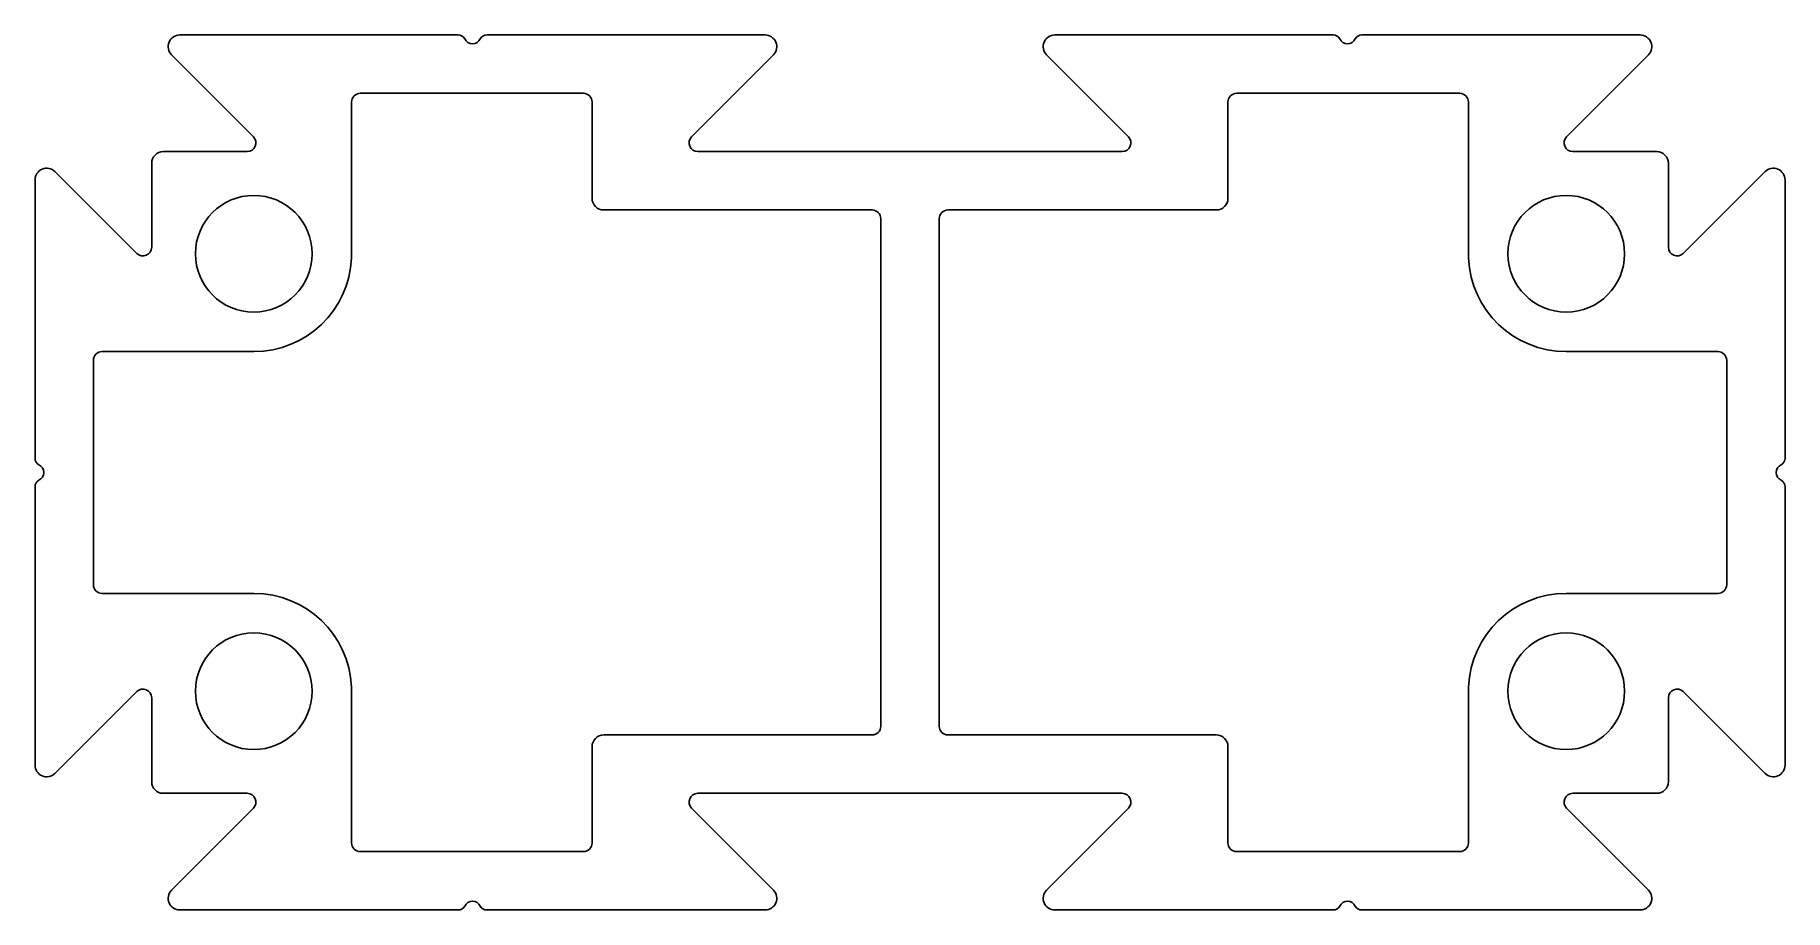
# Model space of a CAD drawing. Extents: x 2428.3 to 2488.3, y 1743.5 to 1773.5.
import ezdxf

# ---------------------------------------------------------------- set-up
doc = ezdxf.new("R2010")
doc.units = 0
doc.layers.get('0').update_dxf_attribs({"linetype": 'CONTINUOUS'})

msp = doc.modelspace()

# ---------------------------------------------------------------- linework, layer by layer
for p, q in [((2442.843, 1773.516), (2433.298, 1773.516)), ((2453.367, 1773.516), (2443.823, 1773.516)), ((2472.843, 1773.516), (2463.298, 1773.516)), ((2483.367, 1773.516), (2473.823, 1773.516)), ((2433.016, 1772.833), (2435.821, 1770.028)), ((2450.845, 1770.028), (2453.65, 1772.833)), ((2463.016, 1772.833), (2465.821, 1770.028)), ((2480.845, 1770.028), (2483.65, 1772.833)), ((2439.184, 1765.87), (2439.187, 1771.216)), ((2439.487, 1771.516), (2447.133, 1771.516)), ((2447.433, 1771.216), (2447.433, 1767.916)), ((2469.233, 1767.916), (2469.233, 1771.216)), ((2469.533, 1771.516), (2477.179, 1771.516)), ((2477.479, 1771.216), (2477.482, 1765.87)), ((2435.609, 1769.516), (2432.733, 1769.516)), ((2465.609, 1769.516), (2451.057, 1769.516)), ((2483.933, 1769.516), (2481.057, 1769.516)), ((2431.821, 1766.028), (2429.016, 1768.833)), ((2432.333, 1769.116), (2432.333, 1766.24)), ((2484.333, 1766.24), (2484.333, 1769.116)), ((2487.65, 1768.833), (2484.845, 1766.028)), ((2428.333, 1768.55), (2428.333, 1759.006)), ((2488.333, 1759.006), (2488.333, 1768.55)), ((2447.833, 1767.516), (2457.033, 1767.516)), ((2457.333, 1767.216), (2457.333, 1749.816)), ((2459.333, 1749.816), (2459.333, 1767.216)), ((2459.633, 1767.516), (2468.833, 1767.516)), ((2430.333, 1754.67), (2430.333, 1762.362)), ((2430.633, 1762.662), (2435.833, 1762.662)), ((2480.833, 1762.662), (2486.033, 1762.662)), ((2486.333, 1762.362), (2486.333, 1754.67)), ((2428.333, 1758.026), (2428.333, 1748.482)), ((2488.333, 1748.482), (2488.333, 1758.026)), ((2435.833, 1754.37), (2430.633, 1754.37)), ((2486.033, 1754.37), (2480.833, 1754.37)), ((2429.016, 1748.199), (2431.821, 1751.004)), ((2439.187, 1745.816), (2439.184, 1751.162)), ((2477.482, 1751.162), (2477.479, 1745.816)), ((2484.845, 1751.004), (2487.65, 1748.199)), ((2432.333, 1750.792), (2432.333, 1747.916)), ((2484.333, 1747.916), (2484.333, 1750.792)), ((2447.433, 1749.116), (2447.433, 1745.816)), ((2457.033, 1749.516), (2447.833, 1749.516)), ((2468.833, 1749.516), (2459.633, 1749.516)), ((2469.233, 1745.816), (2469.233, 1749.116)), ((2432.733, 1747.516), (2435.609, 1747.516)), ((2451.057, 1747.516), (2465.609, 1747.516)), ((2481.057, 1747.516), (2483.933, 1747.516)), ((2435.821, 1747.004), (2433.016, 1744.199)), ((2453.65, 1744.199), (2450.845, 1747.004)), ((2465.821, 1747.004), (2463.016, 1744.199)), ((2483.65, 1744.199), (2480.845, 1747.004)), ((2447.133, 1745.516), (2439.487, 1745.516)), ((2477.179, 1745.516), (2469.533, 1745.516)), ((2433.298, 1743.516), (2442.843, 1743.516)), ((2443.823, 1743.516), (2453.367, 1743.516)), ((2463.298, 1743.516), (2472.843, 1743.516)), ((2473.823, 1743.516), (2483.367, 1743.516))]:
    msp.add_line(p, q)
for centre in [(2435.833, 1766.016), (2480.833, 1766.016), (2435.833, 1751.016), (2480.833, 1751.016)]:
    msp.add_circle(centre, 2)
for centre, radius, start, end in [((2433.298, 1773.116), 0.4, 90, 225), ((2442.843, 1773.266), 0.25, 27.03569, 90), ((2443.333, 1773.516), 0.3, 207.03569, 332.96431), ((2443.823, 1773.266), 0.25, 90, 152.96431), ((2453.367, 1773.116), 0.4, 315, 90), ((2463.298, 1773.116), 0.4, 90, 225), ((2472.843, 1773.266), 0.25, 27.03569, 90), ((2473.333, 1773.516), 0.3, 207.03569, 332.96431), ((2473.823, 1773.266), 0.25, 90, 152.96431), ((2483.367, 1773.116), 0.4, 315, 90), ((2439.487, 1771.216), 0.3, 90, 179.9678), ((2447.133, 1771.216), 0.3, 0, 90), ((2469.533, 1771.216), 0.3, 90, 180), ((2477.179, 1771.216), 0.3, 0.0322, 90), ((2435.609, 1769.816), 0.3, 270, 45), ((2451.057, 1769.816), 0.3, 135, 270), ((2465.609, 1769.816), 0.3, 270, 45), ((2481.057, 1769.816), 0.3, 135, 270), ((2432.733, 1769.116), 0.4, 90, 180), ((2483.933, 1769.116), 0.4, 0, 90), ((2428.733, 1768.55), 0.4, 45, 180), ((2487.933, 1768.55), 0.4, 0, 135), ((2447.833, 1767.916), 0.4, 180, 270), ((2468.833, 1767.916), 0.4, 270, 360), ((2457.033, 1767.216), 0.3, 0, 90), ((2459.633, 1767.216), 0.3, 90, 180), ((2432.033, 1766.24), 0.3, 225, 0), ((2435.833, 1766.016), 3.354, 270, 357.50748), ((2480.833, 1766.016), 3.354, 182.49252, 270), ((2484.633, 1766.24), 0.3, 180, 315), ((2430.633, 1762.362), 0.3, 90, 180), ((2486.033, 1762.362), 0.3, 0, 90), ((2428.583, 1759.006), 0.25, 180, 242.96431), ((2428.333, 1758.516), 0.3, 297.03569, 62.96431), ((2488.333, 1758.516), 0.3, 117.03569, 242.96431), ((2488.083, 1759.006), 0.25, 297.03569, 0), ((2428.583, 1758.026), 0.25, 117.03569, 180), ((2488.083, 1758.026), 0.25, 0, 62.96431), ((2430.633, 1754.67), 0.3, 180, 270), ((2486.033, 1754.67), 0.3, 270, 0), ((2435.833, 1751.016), 3.354, 2.49252, 90), ((2480.833, 1751.016), 3.354, 90, 177.50748), ((2432.033, 1750.792), 0.3, 0, 135), ((2484.633, 1750.792), 0.3, 45, 180), ((2457.033, 1749.816), 0.3, 270, 0), ((2459.633, 1749.816), 0.3, 180, 270), ((2447.833, 1749.116), 0.4, 90, 180), ((2468.833, 1749.116), 0.4, 0, 90), ((2428.733, 1748.482), 0.4, 180, 315), ((2487.933, 1748.482), 0.4, 225, 0), ((2432.733, 1747.916), 0.4, 180, 270), ((2483.933, 1747.916), 0.4, 270, 0), ((2435.609, 1747.216), 0.3, 315, 90), ((2451.057, 1747.216), 0.3, 90, 225), ((2465.609, 1747.216), 0.3, 315, 90), ((2481.057, 1747.216), 0.3, 90, 225), ((2439.487, 1745.816), 0.3, 180.0322, 270), ((2447.133, 1745.816), 0.3, 270, 0), ((2469.533, 1745.816), 0.3, 180, 270), ((2477.179, 1745.816), 0.3, 270, 359.9678), ((2433.298, 1743.916), 0.4, 135, 270), ((2442.843, 1743.766), 0.25, 270, 332.96431), ((2443.333, 1743.516), 0.3, 27.03569, 152.96431), ((2443.823, 1743.766), 0.25, 207.03569, 270), ((2453.367, 1743.916), 0.4, 270, 45), ((2463.298, 1743.916), 0.4, 135, 270), ((2472.843, 1743.766), 0.25, 270, 332.96431), ((2473.333, 1743.516), 0.3, 27.03569, 152.96431), ((2473.823, 1743.766), 0.25, 207.03569, 270), ((2483.367, 1743.916), 0.4, 270, 45)]:
    msp.add_arc(centre, radius, start, end)

doc.saveas('drawing.dxf')
